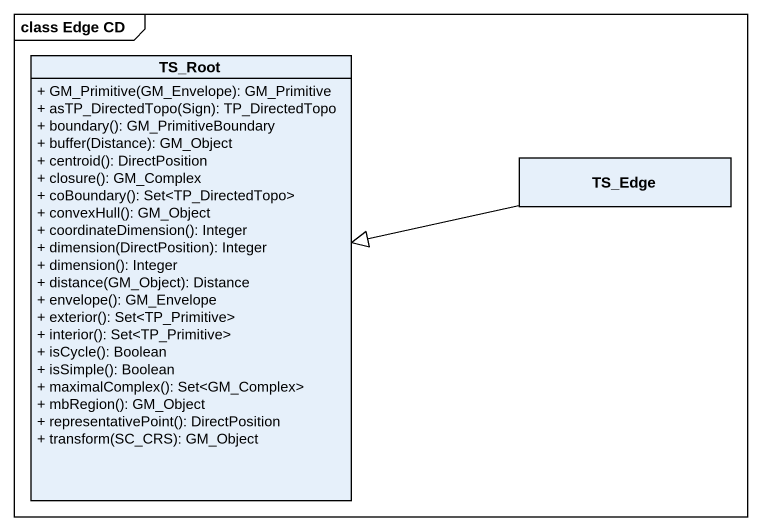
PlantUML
@startuml
mainframe class Edge CD
hide circle
hide empty members
skinparam classAttributeIconSize 0
class TS_Root {
  + GM_Primitive(GM_Envelope): GM_Primitive
  + asTP_DirectedTopo(Sign): TP_DirectedTopo
  + boundary(): GM_PrimitiveBoundary
  + buffer(Distance): GM_Object
  + centroid(): DirectPosition
  + closure(): GM_Complex
  + coBoundary(): Set<TP_DirectedTopo>
  + convexHull(): GM_Object
  + coordinateDimension(): Integer
  + dimension(DirectPosition): Integer
  + dimension(): Integer
  + distance(GM_Object): Distance
  + envelope(): GM_Envelope
  + exterior(): Set<TP_Primitive>
  + interior(): Set<TP_Primitive>
  + isCycle(): Boolean
  + isSimple(): Boolean
  + maximalComplex(): Set<GM_Complex>
  + mbRegion(): GM_Object
  + representativePoint(): DirectPosition
  + transform(SC_CRS): GM_Object
}
class TS_Edge
TS_Edge -left-|> TS_Root
@enduml
